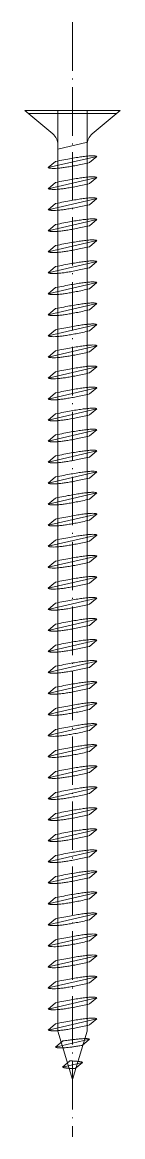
# Model space of a CAD drawing. Header units: metres. Extents: x -5 to 5, y -106 to 9.
import ezdxf

# ---------------------------------------------------------------- set-up
doc = ezdxf.new("R2010")
doc.units = ezdxf.units.M
doc.linetypes.add('MV_hartlijn_staal', pattern=[6.6, 5, -0.8, 0, -0.8])
doc.layers.add('A-DETL-GENF', color=92, linetype='Continuous', lineweight=18)

# ---------------------------------------------------------------- blocks, each defined once
blk = doc.blocks.new('28 schroeven 2D - Verzonken schroef 5_0x100mm-3245536-00_0 Basismaterialen')
at = {"layer": 'A-DETL-GENF', "linetype": 'MV_hartlijn_staal', "lineweight": 13}
blk.add_line((0, 9.1), (0, -105.9), dxfattribs=at)
at = {"layer": 'A-DETL-GENF', "lineweight": 5}
for p, q in [((-4.9, 0), (4.9, 0)), ((-2.04, -2.4), (-4.9, 0)), ((4.9, 0), (2.04, -2.4)), ((-4.54, -0.3), (4.54, -0.3)), ((-1.5, -4), (1.53, -3.26)), ((-1.5, -3.55), (-1.5, -95)), ((1.5, -95), (1.5, -3.55)), ((2.5, -4.74), (-2.5, -5.9)), ((-2.5, -5.9), (-1.75, -5.26)), ((1.75, -5.38), (2.5, -4.74)), ((2.5, -6.91), (-2.5, -8.07)), ((-2.5, -8.07), (-1.75, -7.43)), ((1.75, -7.55), (2.5, -6.91)), ((2.5, -9.08), (-2.5, -10.24)), ((1.75, -9.72), (2.5, -9.08)), ((-2.5, -10.24), (-1.75, -9.6)), ((2.5, -11.25), (-2.5, -12.41)), ((1.75, -11.89), (2.5, -11.25)), ((-2.5, -12.41), (-1.75, -11.77)), ((2.5, -13.42), (-2.5, -14.58)), ((1.75, -14.06), (2.5, -13.42)), ((-2.5, -14.58), (-1.75, -13.94)), ((2.5, -15.59), (-2.5, -16.75)), ((1.75, -16.23), (2.5, -15.59)), ((-2.5, -16.75), (-1.75, -16.11)), ((2.5, -17.76), (-2.5, -18.92)), ((-2.5, -18.92), (-1.75, -18.28)), ((1.75, -18.4), (2.5, -17.76)), ((2.5, -19.93), (-2.5, -21.09)), ((-2.5, -21.09), (-1.75, -20.45)), ((1.75, -20.57), (2.5, -19.93)), ((2.5, -22.1), (-2.5, -23.26)), ((-2.5, -23.26), (-1.75, -22.62)), ((1.75, -22.74), (2.5, -22.1)), ((2.5, -24.27), (-2.5, -25.44)), ((-2.5, -25.44), (-1.75, -24.8)), ((1.75, -24.91), (2.5, -24.27)), ((2.5, -26.44), (-2.5, -27.61)), ((1.75, -27.08), (2.5, -26.44)), ((-2.5, -27.61), (-1.75, -26.97)), ((2.5, -28.61), (-2.5, -29.78)), ((1.75, -29.25), (2.5, -28.61)), ((-2.5, -29.78), (-1.75, -29.14)), ((2.5, -30.78), (-2.5, -31.95)), ((1.75, -31.42), (2.5, -30.78)), ((-2.5, -31.95), (-1.75, -31.31)), ((2.5, -32.95), (-2.5, -34.12)), ((1.75, -33.59), (2.5, -32.95)), ((-2.5, -34.12), (-1.75, -33.48)), ((2.5, -35.12), (-2.5, -36.29)), ((-2.5, -36.29), (-1.75, -35.65)), ((1.75, -35.76), (2.5, -35.12)), ((2.5, -37.29), (-2.5, -38.46)), ((-2.5, -38.46), (-1.75, -37.82)), ((1.75, -37.93), (2.5, -37.29)), ((2.5, -39.47), (-2.5, -40.63)), ((-2.5, -40.63), (-1.75, -39.99)), ((1.75, -40.11), (2.5, -39.47)), ((2.5, -41.64), (-2.5, -42.8)), ((-2.5, -42.8), (-1.75, -42.16)), ((1.75, -42.28), (2.5, -41.64)), ((2.5, -43.81), (-2.5, -44.97)), ((-2.5, -44.97), (-1.75, -44.33)), ((1.75, -44.45), (2.5, -43.81)), ((2.5, -45.98), (-2.5, -47.14)), ((1.75, -46.62), (2.5, -45.98)), ((-2.5, -47.14), (-1.75, -46.5)), ((2.5, -48.15), (-2.5, -49.31)), ((1.75, -48.79), (2.5, -48.15)), ((-2.5, -49.31), (-1.75, -48.67)), ((2.5, -50.32), (-2.5, -51.48)), ((1.75, -50.96), (2.5, -50.32)), ((-2.5, -51.48), (-1.75, -50.84)), ((2.5, -52.49), (-2.5, -53.65)), ((1.75, -53.13), (2.5, -52.49)), ((-2.5, -53.65), (-1.75, -53.01)), ((2.5, -54.66), (-2.5, -55.82)), ((-2.5, -55.82), (-1.75, -55.18)), ((1.75, -55.3), (2.5, -54.66)), ((2.5, -56.83), (-2.5, -57.99)), ((-2.5, -57.99), (-1.75, -57.35)), ((1.75, -57.47), (2.5, -56.83)), ((2.5, -59), (-2.5, -60.16)), ((-2.5, -60.16), (-1.75, -59.52)), ((1.75, -59.64), (2.5, -59)), ((2.5, -61.17), (-2.5, -62.34)), ((-2.5, -62.34), (-1.75, -61.7)), ((1.75, -61.81), (2.5, -61.17)), ((2.5, -63.34), (-2.5, -64.51)), ((-2.5, -64.51), (-1.75, -63.87)), ((1.75, -63.98), (2.5, -63.34)), ((2.5, -65.51), (-2.5, -66.68)), ((1.75, -66.15), (2.5, -65.51)), ((-2.5, -66.68), (-1.75, -66.04)), ((2.5, -67.68), (-2.5, -68.85)), ((1.75, -68.32), (2.5, -67.68)), ((-2.5, -68.85), (-1.75, -68.21)), ((2.5, -69.85), (-2.5, -71.02)), ((1.75, -70.49), (2.5, -69.85)), ((-2.5, -71.02), (-1.75, -70.38)), ((2.5, -72.02), (-2.5, -73.19)), ((1.75, -72.66), (2.5, -72.02)), ((-2.5, -73.19), (-1.75, -72.55)), ((2.5, -74.19), (-2.5, -75.36)), ((-2.5, -75.36), (-1.75, -74.72)), ((1.75, -74.83), (2.5, -74.19)), ((2.5, -76.37), (-2.5, -77.53)), ((-2.5, -77.53), (-1.75, -76.89)), ((1.75, -77.01), (2.5, -76.37)), ((2.5, -78.54), (-2.5, -79.7)), ((-2.5, -79.7), (-1.75, -79.06)), ((1.75, -79.18), (2.5, -78.54)), ((2.5, -80.71), (-2.5, -81.87)), ((-2.5, -81.87), (-1.75, -81.23)), ((1.75, -81.35), (2.5, -80.71)), ((2.5, -82.88), (-2.5, -84.04)), ((-2.5, -84.04), (-1.75, -83.4)), ((1.75, -83.52), (2.5, -82.88)), ((2.5, -85.05), (-2.5, -86.21)), ((1.75, -85.69), (2.5, -85.05)), ((-2.5, -86.21), (-1.75, -85.57)), ((2.5, -87.22), (-2.5, -88.38)), ((1.75, -87.86), (2.5, -87.22)), ((-2.5, -88.38), (-1.75, -87.74)), ((2.5, -89.39), (-2.5, -90.55)), ((1.75, -90.03), (2.5, -89.39)), ((-2.5, -90.55), (-1.75, -89.91)), ((2.5, -91.56), (-2.5, -92.72)), ((1.75, -92.2), (2.5, -91.56)), ((-2.5, -92.72), (-1.75, -92.08)), ((2.5, -93.73), (-2.5, -94.89)), ((-2.5, -94.89), (-1.75, -94.25)), ((1.75, -94.37), (2.5, -93.73)), ((-1.5, -95), (0, -100)), ((0, -100), (1.5, -95)), ((1.76, -95.84), (-1.76, -96.66)), ((-1.76, -96.66), (-1.01, -96.02)), ((1.01, -96.48), (1.76, -95.84)), ((-1.02, -98.71), (-0.27, -98.07)), ((1.02, -98.23), (-1.02, -98.71)), ((0.27, -98.87), (1.02, -98.23))]:
    blk.add_line(p, q, dxfattribs=at)
at = {"layer": 'A-DETL-GENF'}
for p, q in [((-1.5, -3.55), (-1.5, 0)), ((1.5, -3.55), (1.5, 0))]:
    blk.add_line(p, q, dxfattribs=at)
at = {"layer": 'A-DETL-GENF', "lineweight": 5}
for centre, start, end in [((-3, -3.55), 360, 50), ((3, -3.55), 130, 180)]:
    blk.add_arc(centre, 1.5, start, end, dxfattribs=at)
for points in [[(-2.5, -5.9), (-1.83, -6.19), (1.75, -5.38)], [(-1.75, -5.26), (2.23, -4.46), (2.5, -4.74)], [(-1.75, -7.43), (2.23, -6.63), (2.5, -6.91)], [(-2.5, -8.07), (-1.83, -8.36), (1.75, -7.55)], [(-1.75, -9.6), (2.23, -8.8), (2.5, -9.08)], [(-2.5, -10.24), (-1.83, -10.53), (1.75, -9.72)], [(-1.75, -11.77), (2.23, -10.97), (2.5, -11.25)], [(-2.5, -12.41), (-1.83, -12.71), (1.75, -11.89)], [(-1.75, -13.94), (2.23, -13.14), (2.5, -13.42)], [(-2.5, -14.58), (-1.83, -14.88), (1.75, -14.06)], [(-1.75, -16.11), (2.23, -15.31), (2.5, -15.59)], [(-2.5, -16.75), (-1.83, -17.05), (1.75, -16.23)], [(-2.5, -18.92), (-1.83, -19.22), (1.75, -18.4)], [(-1.75, -18.28), (2.23, -17.48), (2.5, -17.76)], [(-2.5, -21.09), (-1.83, -21.39), (1.75, -20.57)], [(-1.75, -20.45), (2.23, -19.65), (2.5, -19.93)], [(-2.5, -23.26), (-1.83, -23.56), (1.75, -22.74)], [(-1.75, -22.62), (2.23, -21.82), (2.5, -22.1)], [(-2.5, -25.44), (-1.83, -25.73), (1.75, -24.91)], [(-1.75, -24.8), (2.23, -23.99), (2.5, -24.27)], [(-1.75, -26.97), (2.23, -26.16), (2.5, -26.44)], [(-2.5, -27.61), (-1.83, -27.9), (1.75, -27.08)], [(-1.75, -29.14), (2.23, -28.33), (2.5, -28.61)], [(-2.5, -29.78), (-1.83, -30.07), (1.75, -29.25)], [(-1.75, -31.31), (2.23, -30.51), (2.5, -30.78)], [(-2.5, -31.95), (-1.83, -32.24), (1.75, -31.42)], [(-1.75, -33.48), (2.23, -32.68), (2.5, -32.95)], [(-2.5, -34.12), (-1.83, -34.41), (1.75, -33.59)], [(-1.75, -35.65), (2.23, -34.85), (2.5, -35.12)], [(-2.5, -36.29), (-1.83, -36.58), (1.75, -35.76)], [(-2.5, -38.46), (-1.83, -38.75), (1.75, -37.93)], [(-1.75, -37.82), (2.23, -37.02), (2.5, -37.29)], [(-2.5, -40.63), (-1.83, -40.92), (1.75, -40.11)], [(-1.75, -39.99), (2.23, -39.19), (2.5, -39.47)], [(-2.5, -42.8), (-1.83, -43.09), (1.75, -42.28)], [(-1.75, -42.16), (2.23, -41.36), (2.5, -41.64)], [(-2.5, -44.97), (-1.83, -45.26), (1.75, -44.45)], [(-1.75, -44.33), (2.23, -43.53), (2.5, -43.81)], [(-1.75, -46.5), (2.23, -45.7), (2.5, -45.98)], [(-2.5, -47.14), (-1.83, -47.43), (1.75, -46.62)], [(-1.75, -48.67), (2.23, -47.87), (2.5, -48.15)], [(-2.5, -49.31), (-1.83, -49.61), (1.75, -48.79)], [(-1.75, -50.84), (2.23, -50.04), (2.5, -50.32)], [(-2.5, -51.48), (-1.83, -51.78), (1.75, -50.96)], [(-1.75, -53.01), (2.23, -52.21), (2.5, -52.49)], [(-2.5, -53.65), (-1.83, -53.95), (1.75, -53.13)], [(-1.75, -55.18), (2.23, -54.38), (2.5, -54.66)], [(-2.5, -55.82), (-1.83, -56.12), (1.75, -55.3)], [(-2.5, -57.99), (-1.83, -58.29), (1.75, -57.47)], [(-1.75, -57.35), (2.23, -56.55), (2.5, -56.83)], [(-2.5, -60.16), (-1.83, -60.46), (1.75, -59.64)], [(-1.75, -59.52), (2.23, -58.72), (2.5, -59)], [(-2.5, -62.34), (-1.83, -62.63), (1.75, -61.81)], [(-1.75, -61.7), (2.23, -60.89), (2.5, -61.17)], [(-2.5, -64.51), (-1.83, -64.8), (1.75, -63.98)], [(-1.75, -63.87), (2.23, -63.06), (2.5, -63.34)], [(-1.75, -66.04), (2.23, -65.23), (2.5, -65.51)], [(-2.5, -66.68), (-1.83, -66.97), (1.75, -66.15)], [(-1.75, -68.21), (2.23, -67.41), (2.5, -67.68)], [(-2.5, -68.85), (-1.83, -69.14), (1.75, -68.32)], [(-1.75, -70.38), (2.23, -69.58), (2.5, -69.85)], [(-2.5, -71.02), (-1.83, -71.31), (1.75, -70.49)], [(-1.75, -72.55), (2.23, -71.75), (2.5, -72.02)], [(-2.5, -73.19), (-1.83, -73.48), (1.75, -72.66)], [(-1.75, -74.72), (2.23, -73.92), (2.5, -74.19)], [(-2.5, -75.36), (-1.83, -75.65), (1.75, -74.83)], [(-2.5, -77.53), (-1.83, -77.82), (1.75, -77.01)], [(-1.75, -76.89), (2.23, -76.09), (2.5, -76.37)], [(-2.5, -79.7), (-1.83, -79.99), (1.75, -79.18)], [(-1.75, -79.06), (2.23, -78.26), (2.5, -78.54)], [(-2.5, -81.87), (-1.83, -82.16), (1.75, -81.35)], [(-1.75, -81.23), (2.23, -80.43), (2.5, -80.71)], [(-2.5, -84.04), (-1.83, -84.33), (1.75, -83.52)], [(-1.75, -83.4), (2.23, -82.6), (2.5, -82.88)], [(-1.75, -85.57), (2.23, -84.77), (2.5, -85.05)], [(-2.5, -86.21), (-1.83, -86.51), (1.75, -85.69)], [(-1.75, -87.74), (2.23, -86.94), (2.5, -87.22)], [(-2.5, -88.38), (-1.83, -88.68), (1.75, -87.86)], [(-1.75, -89.91), (2.23, -89.11), (2.5, -89.39)], [(-2.5, -90.55), (-1.83, -90.85), (1.75, -90.03)], [(-1.75, -92.08), (2.23, -91.28), (2.5, -91.56)], [(-2.5, -92.72), (-1.83, -93.02), (1.75, -92.2)], [(-1.75, -94.25), (2.23, -93.45), (2.5, -93.73)], [(-2.5, -94.89), (-1.83, -95.19), (1.75, -94.37)], [(-1.76, -96.66), (-1.34, -96.87), (1.01, -96.48)], [(-1.01, -96.02), (1.59, -95.65), (1.76, -95.84)], [(-1.02, -98.71), (-0.85, -98.85), (0.27, -98.87)], [(-0.27, -98.07), (0.96, -98.13), (1.02, -98.23)]]:
    blk.add_open_spline(points, degree=2, dxfattribs=at)

msp = doc.modelspace()

# ---------------------------------------------------------------- block references
msp.add_blockref('28 schroeven 2D - Verzonken schroef 5_0x100mm-3245536-00_0 Basismaterialen', (0, 0))

doc.saveas('drawing.dxf')
